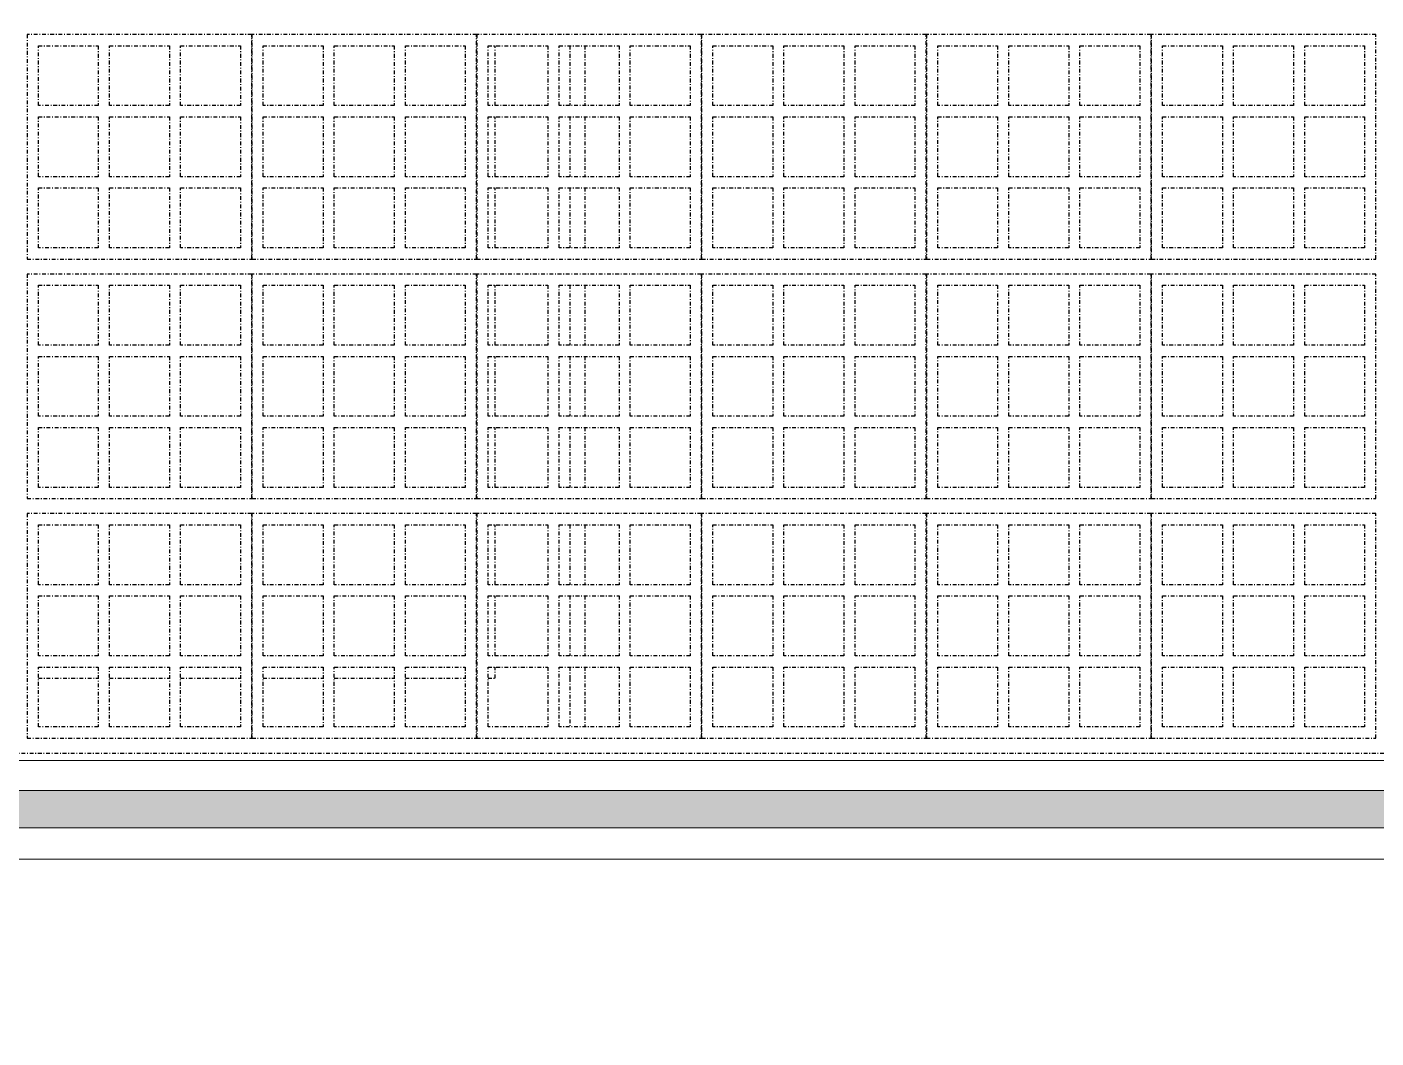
# Model space of a CAD drawing. Header units: metres. Extents: x -1783 to 21505, y -57 to 13660.
# Drawn here: x 12435 to 12615.2, y 7274.6 to 7409.6 of the extents above; entities that cross this region are included whole.
import ezdxf

# ---------------------------------------------------------------- set-up
doc = ezdxf.new("R2010")
doc.units = ezdxf.units.M
doc.header["$MEASUREMENT"] = 0
doc.linetypes.add('DASHDOT', pattern=[1, 0.5, -0.25, 0, -0.25])
doc.layers.add('01_F1 FACHADA FRONTAL _1_LAJES.EST_Caneta_No__241', color=7, linetype='Continuous', lineweight=13)
doc.layers.add('01_F1 FACHADA FRONTAL _1_TERRENO.ARQ_Caneta_No__241', color=7, linetype='Continuous', lineweight=13)
for name, color, linetype in [('01_F1 FACHADA FRONTAL _1_TERRENO.ARQ', 7, 'Continuous'), ('cotas', 7, 'Continuous'), ('P03', 7, 'Continuous')]:
    doc.layers.add(name, color=color, linetype=linetype)

msp = doc.modelspace()

# ---------------------------------------------------------------- hatches: boundary and pattern name
at = {"layer": '01_F1 FACHADA FRONTAL _1_TERRENO.ARQ', "linetype": 'Continuous', "lineweight": 0, "true_color": 0x8fbf7f}
msp.add_hatch(color=73, dxfattribs=at).paths.add_polyline_path([(11842.406, 7307.625), (11842.406, 7302.625), (13071.764, 7302.625), (13071.764, 7307.625)])
at = {"layer": 'cotas'}
h = msp.add_hatch(color=7, dxfattribs=at)
h.dxf.hatch_style = 1
h.paths.add_polyline_path([(21504.961, 13659.963), (10304.961, 13659.963), (10304.961, 5739.963), (21504.961, 5739.963)])
h.paths.add_polyline_path([(10571.627, 13593.296), (21371.627, 13593.296), (21371.627, 5806.63), (10571.627, 5806.63)], flags=16)

# ---------------------------------------------------------------- linework, layer by layer
at = {"layer": '01_F1 FACHADA FRONTAL _1_LAJES.EST_Caneta_No__241', "color": 7, "linetype": 'Continuous', "lineweight": 13, "ltscale": 1000}
for p, q in [((13021.764, 7311.625), (12071.764, 7311.625)), ((11991.764, 7298.47), (13021.764, 7298.47))]:
    msp.add_line(p, q, dxfattribs=at)
at = {"layer": '01_F1 FACHADA FRONTAL _1_TERRENO.ARQ_Caneta_No__241', "color": 7, "linetype": 'Continuous', "lineweight": 13, "ltscale": 1000}
for p, q in [((13071.764, 7307.625), (11842.406, 7307.625)), ((13071.764, 7302.625), (11842.406, 7302.625))]:
    msp.add_line(p, q, dxfattribs=at)
at = {"layer": 'P03', "linetype": 'DASHDOT'}
for p, q in [((12465.033, 7408.625), (12435.033, 7408.625)), ((12435.033, 7408.625), (12435.033, 7378.625)), ((12465.033, 7378.625), (12465.033, 7408.625)), ((12495.068, 7408.625), (12465.068, 7408.625)), ((12465.068, 7408.625), (12465.068, 7378.625)), ((12495.068, 7378.625), (12495.068, 7408.625)), ((12525.103, 7408.625), (12495.103, 7408.625)), ((12495.103, 7408.625), (12495.103, 7378.625)), ((12525.103, 7378.625), (12525.103, 7408.625)), ((12555.137, 7408.625), (12525.137, 7408.625)), ((12525.137, 7408.625), (12525.137, 7378.625)), ((12555.137, 7378.625), (12555.137, 7408.625)), ((12585.172, 7408.625), (12555.172, 7408.625)), ((12555.172, 7408.625), (12555.172, 7378.625)), ((12585.172, 7378.625), (12585.172, 7408.625)), ((12615.207, 7408.625), (12585.207, 7408.625)), ((12585.207, 7408.625), (12585.207, 7378.625)), ((12615.207, 7378.625), (12615.207, 7408.625)), ((12436.533, 7399.125), (12436.533, 7407.125)), ((12436.533, 7407.125), (12444.533, 7407.125)), ((12444.533, 7407.125), (12444.533, 7399.125)), ((12446.033, 7399.125), (12446.033, 7407.125)), ((12446.033, 7407.125), (12454.033, 7407.125)), ((12454.033, 7407.125), (12454.033, 7399.125)), ((12455.533, 7399.125), (12455.533, 7407.125)), ((12455.533, 7407.125), (12463.533, 7407.125)), ((12463.533, 7407.125), (12463.533, 7399.125)), ((12466.568, 7399.125), (12466.568, 7407.125)), ((12466.568, 7407.125), (12474.568, 7407.125)), ((12474.568, 7407.125), (12474.568, 7399.125)), ((12476.068, 7399.125), (12476.068, 7407.125)), ((12476.068, 7407.125), (12484.068, 7407.125)), ((12484.068, 7407.125), (12484.068, 7399.125)), ((12485.568, 7399.125), (12485.568, 7407.125)), ((12485.568, 7407.125), (12493.568, 7407.125)), ((12493.568, 7407.125), (12493.568, 7399.125)), ((12496.603, 7399.125), (12496.603, 7407.125)), ((12496.603, 7407.125), (12504.603, 7407.125)), ((12497.55, 7399.125), (12497.55, 7407.125)), ((12504.603, 7407.125), (12504.603, 7399.125)), ((12506.103, 7399.125), (12506.103, 7407.125)), ((12506.103, 7407.125), (12514.103, 7407.125)), ((12507.55, 7407.125), (12507.55, 7399.125)), ((12509.55, 7407.125), (12509.55, 7399.125)), ((12514.103, 7407.125), (12514.103, 7399.125)), ((12515.603, 7399.125), (12515.603, 7407.125)), ((12515.603, 7407.125), (12523.603, 7407.125)), ((12523.603, 7407.125), (12523.603, 7399.125)), ((12526.637, 7399.125), (12526.637, 7407.125)), ((12526.637, 7407.125), (12534.637, 7407.125)), ((12534.637, 7407.125), (12534.637, 7399.125)), ((12536.137, 7399.125), (12536.137, 7407.125)), ((12536.137, 7407.125), (12544.137, 7407.125)), ((12544.137, 7407.125), (12544.137, 7399.125)), ((12545.637, 7399.125), (12545.637, 7407.125)), ((12545.637, 7407.125), (12553.637, 7407.125)), ((12553.637, 7407.125), (12553.637, 7399.125)), ((12556.672, 7399.125), (12556.672, 7407.125)), ((12556.672, 7407.125), (12564.672, 7407.125)), ((12564.672, 7407.125), (12564.672, 7399.125)), ((12566.172, 7399.125), (12566.172, 7407.125)), ((12566.172, 7407.125), (12574.172, 7407.125)), ((12574.172, 7407.125), (12574.172, 7399.125)), ((12575.672, 7399.125), (12575.672, 7407.125)), ((12575.672, 7407.125), (12583.672, 7407.125)), ((12583.672, 7407.125), (12583.672, 7399.125)), ((12586.707, 7399.125), (12586.707, 7407.125)), ((12586.707, 7407.125), (12594.707, 7407.125)), ((12594.707, 7407.125), (12594.707, 7399.125)), ((12596.207, 7399.125), (12596.207, 7407.125)), ((12596.207, 7407.125), (12604.207, 7407.125)), ((12604.207, 7407.125), (12604.207, 7399.125)), ((12605.707, 7399.125), (12605.707, 7407.125)), ((12605.707, 7407.125), (12613.707, 7407.125)), ((12613.707, 7407.125), (12613.707, 7399.125)), ((12444.533, 7399.125), (12436.533, 7399.125)), ((12436.533, 7389.625), (12436.533, 7397.625)), ((12436.533, 7397.625), (12444.533, 7397.625)), ((12444.533, 7397.625), (12444.533, 7389.625)), ((12454.033, 7399.125), (12446.033, 7399.125)), ((12446.033, 7389.625), (12446.033, 7397.625)), ((12446.033, 7397.625), (12454.033, 7397.625)), ((12454.033, 7397.625), (12454.033, 7389.625)), ((12463.533, 7399.125), (12455.533, 7399.125)), ((12455.533, 7389.625), (12455.533, 7397.625)), ((12455.533, 7397.625), (12463.533, 7397.625)), ((12463.533, 7397.625), (12463.533, 7389.625)), ((12474.568, 7399.125), (12466.568, 7399.125)), ((12466.568, 7389.625), (12466.568, 7397.625)), ((12466.568, 7397.625), (12474.568, 7397.625)), ((12474.568, 7397.625), (12474.568, 7389.625)), ((12484.068, 7399.125), (12476.068, 7399.125)), ((12476.068, 7389.625), (12476.068, 7397.625)), ((12476.068, 7397.625), (12484.068, 7397.625)), ((12484.068, 7397.625), (12484.068, 7389.625)), ((12493.568, 7399.125), (12485.568, 7399.125)), ((12485.568, 7389.625), (12485.568, 7397.625)), ((12485.568, 7397.625), (12493.568, 7397.625)), ((12493.568, 7397.625), (12493.568, 7389.625)), ((12504.603, 7399.125), (12496.603, 7399.125)), ((12496.603, 7389.625), (12496.603, 7397.625)), ((12496.603, 7397.625), (12504.603, 7397.625)), ((12497.55, 7389.625), (12497.55, 7397.625)), ((12504.603, 7397.625), (12504.603, 7389.625)), ((12514.103, 7399.125), (12506.103, 7399.125)), ((12506.103, 7389.625), (12506.103, 7397.625)), ((12506.103, 7397.625), (12514.103, 7397.625)), ((12507.55, 7397.625), (12507.55, 7389.625)), ((12509.55, 7397.625), (12509.55, 7389.625)), ((12514.103, 7397.625), (12514.103, 7389.625)), ((12523.603, 7399.125), (12515.603, 7399.125)), ((12515.603, 7389.625), (12515.603, 7397.625)), ((12515.603, 7397.625), (12523.603, 7397.625)), ((12523.603, 7397.625), (12523.603, 7389.625)), ((12534.637, 7399.125), (12526.637, 7399.125)), ((12526.637, 7389.625), (12526.637, 7397.625)), ((12526.637, 7397.625), (12534.637, 7397.625)), ((12534.637, 7397.625), (12534.637, 7389.625)), ((12544.137, 7399.125), (12536.137, 7399.125)), ((12536.137, 7389.625), (12536.137, 7397.625)), ((12536.137, 7397.625), (12544.137, 7397.625)), ((12544.137, 7397.625), (12544.137, 7389.625)), ((12553.637, 7399.125), (12545.637, 7399.125)), ((12545.637, 7389.625), (12545.637, 7397.625)), ((12545.637, 7397.625), (12553.637, 7397.625)), ((12553.637, 7397.625), (12553.637, 7389.625)), ((12564.672, 7399.125), (12556.672, 7399.125)), ((12556.672, 7389.625), (12556.672, 7397.625)), ((12556.672, 7397.625), (12564.672, 7397.625)), ((12564.672, 7397.625), (12564.672, 7389.625)), ((12574.172, 7399.125), (12566.172, 7399.125)), ((12566.172, 7389.625), (12566.172, 7397.625)), ((12566.172, 7397.625), (12574.172, 7397.625)), ((12574.172, 7397.625), (12574.172, 7389.625)), ((12583.672, 7399.125), (12575.672, 7399.125)), ((12575.672, 7389.625), (12575.672, 7397.625)), ((12575.672, 7397.625), (12583.672, 7397.625)), ((12583.672, 7397.625), (12583.672, 7389.625)), ((12594.707, 7399.125), (12586.707, 7399.125)), ((12586.707, 7389.625), (12586.707, 7397.625)), ((12586.707, 7397.625), (12594.707, 7397.625)), ((12594.707, 7397.625), (12594.707, 7389.625)), ((12604.207, 7399.125), (12596.207, 7399.125)), ((12596.207, 7389.625), (12596.207, 7397.625)), ((12596.207, 7397.625), (12604.207, 7397.625)), ((12604.207, 7397.625), (12604.207, 7389.625)), ((12613.707, 7399.125), (12605.707, 7399.125)), ((12605.707, 7389.625), (12605.707, 7397.625)), ((12605.707, 7397.625), (12613.707, 7397.625)), ((12613.707, 7397.625), (12613.707, 7389.625)), ((12444.533, 7389.625), (12436.533, 7389.625)), ((12454.033, 7389.625), (12446.033, 7389.625)), ((12463.533, 7389.625), (12455.533, 7389.625)), ((12474.568, 7389.625), (12466.568, 7389.625)), ((12484.068, 7389.625), (12476.068, 7389.625)), ((12493.568, 7389.625), (12485.568, 7389.625)), ((12504.603, 7389.625), (12496.603, 7389.625)), ((12514.103, 7389.625), (12506.103, 7389.625)), ((12523.603, 7389.625), (12515.603, 7389.625)), ((12534.637, 7389.625), (12526.637, 7389.625)), ((12544.137, 7389.625), (12536.137, 7389.625)), ((12553.637, 7389.625), (12545.637, 7389.625)), ((12564.672, 7389.625), (12556.672, 7389.625)), ((12574.172, 7389.625), (12566.172, 7389.625)), ((12583.672, 7389.625), (12575.672, 7389.625)), ((12594.707, 7389.625), (12586.707, 7389.625)), ((12604.207, 7389.625), (12596.207, 7389.625)), ((12613.707, 7389.625), (12605.707, 7389.625)), ((12436.533, 7380.125), (12436.533, 7388.125)), ((12436.533, 7388.125), (12444.533, 7388.125)), ((12444.533, 7388.125), (12444.533, 7380.125)), ((12446.033, 7380.125), (12446.033, 7388.125)), ((12446.033, 7388.125), (12454.033, 7388.125)), ((12454.033, 7388.125), (12454.033, 7380.125)), ((12455.533, 7380.125), (12455.533, 7388.125)), ((12455.533, 7388.125), (12463.533, 7388.125)), ((12463.533, 7388.125), (12463.533, 7380.125)), ((12466.568, 7380.125), (12466.568, 7388.125)), ((12466.568, 7388.125), (12474.568, 7388.125)), ((12474.568, 7388.125), (12474.568, 7380.125)), ((12476.068, 7380.125), (12476.068, 7388.125)), ((12476.068, 7388.125), (12484.068, 7388.125)), ((12484.068, 7388.125), (12484.068, 7380.125)), ((12485.568, 7380.125), (12485.568, 7388.125)), ((12485.568, 7388.125), (12493.568, 7388.125)), ((12493.568, 7388.125), (12493.568, 7380.125)), ((12496.603, 7380.125), (12496.603, 7388.125)), ((12496.603, 7388.125), (12504.603, 7388.125)), ((12497.55, 7380.125), (12497.55, 7388.125)), ((12504.603, 7388.125), (12504.603, 7380.125)), ((12506.103, 7380.125), (12506.103, 7388.125)), ((12506.103, 7388.125), (12514.103, 7388.125)), ((12507.55, 7388.125), (12507.55, 7380.125)), ((12509.55, 7388.125), (12509.55, 7380.125)), ((12514.103, 7388.125), (12514.103, 7380.125)), ((12515.603, 7380.125), (12515.603, 7388.125)), ((12515.603, 7388.125), (12523.603, 7388.125)), ((12523.603, 7388.125), (12523.603, 7380.125)), ((12526.637, 7380.125), (12526.637, 7388.125)), ((12526.637, 7388.125), (12534.637, 7388.125)), ((12534.637, 7388.125), (12534.637, 7380.125)), ((12536.137, 7380.125), (12536.137, 7388.125)), ((12536.137, 7388.125), (12544.137, 7388.125)), ((12544.137, 7388.125), (12544.137, 7380.125)), ((12545.637, 7380.125), (12545.637, 7388.125)), ((12545.637, 7388.125), (12553.637, 7388.125)), ((12553.637, 7388.125), (12553.637, 7380.125)), ((12556.672, 7380.125), (12556.672, 7388.125)), ((12556.672, 7388.125), (12564.672, 7388.125)), ((12564.672, 7388.125), (12564.672, 7380.125)), ((12566.172, 7380.125), (12566.172, 7388.125)), ((12566.172, 7388.125), (12574.172, 7388.125)), ((12574.172, 7388.125), (12574.172, 7380.125)), ((12575.672, 7380.125), (12575.672, 7388.125)), ((12575.672, 7388.125), (12583.672, 7388.125)), ((12583.672, 7388.125), (12583.672, 7380.125)), ((12586.707, 7380.125), (12586.707, 7388.125)), ((12586.707, 7388.125), (12594.707, 7388.125)), ((12594.707, 7388.125), (12594.707, 7380.125)), ((12596.207, 7380.125), (12596.207, 7388.125)), ((12596.207, 7388.125), (12604.207, 7388.125)), ((12604.207, 7388.125), (12604.207, 7380.125)), ((12605.707, 7380.125), (12605.707, 7388.125)), ((12605.707, 7388.125), (12613.707, 7388.125)), ((12613.707, 7388.125), (12613.707, 7380.125)), ((12444.533, 7380.125), (12436.533, 7380.125)), ((12454.033, 7380.125), (12446.033, 7380.125)), ((12463.533, 7380.125), (12455.533, 7380.125)), ((12474.568, 7380.125), (12466.568, 7380.125)), ((12484.068, 7380.125), (12476.068, 7380.125)), ((12493.568, 7380.125), (12485.568, 7380.125)), ((12504.603, 7380.125), (12496.603, 7380.125)), ((12514.103, 7380.125), (12506.103, 7380.125)), ((12523.603, 7380.125), (12515.603, 7380.125)), ((12534.637, 7380.125), (12526.637, 7380.125)), ((12544.137, 7380.125), (12536.137, 7380.125)), ((12553.637, 7380.125), (12545.637, 7380.125)), ((12564.672, 7380.125), (12556.672, 7380.125)), ((12574.172, 7380.125), (12566.172, 7380.125)), ((12583.672, 7380.125), (12575.672, 7380.125)), ((12594.707, 7380.125), (12586.707, 7380.125)), ((12604.207, 7380.125), (12596.207, 7380.125)), ((12613.707, 7380.125), (12605.707, 7380.125)), ((12435.033, 7378.625), (12465.033, 7378.625)), ((12465.068, 7378.625), (12495.068, 7378.625)), ((12495.103, 7378.625), (12525.103, 7378.625)), ((12525.137, 7378.625), (12555.137, 7378.625)), ((12555.172, 7378.625), (12585.172, 7378.625)), ((12585.207, 7378.625), (12615.207, 7378.625)), ((12465.033, 7376.625), (12435.033, 7376.625)), ((12435.033, 7376.625), (12435.033, 7346.625)), ((12465.033, 7346.625), (12465.033, 7376.625)), ((12495.068, 7376.625), (12465.068, 7376.625)), ((12465.068, 7376.625), (12465.068, 7346.625)), ((12495.068, 7346.625), (12495.068, 7376.625)), ((12525.103, 7376.625), (12495.103, 7376.625)), ((12495.103, 7376.625), (12495.103, 7346.625)), ((12525.103, 7346.625), (12525.103, 7376.625)), ((12555.137, 7376.625), (12525.137, 7376.625)), ((12525.137, 7376.625), (12525.137, 7346.625)), ((12555.137, 7346.625), (12555.137, 7376.625)), ((12585.172, 7376.625), (12555.172, 7376.625)), ((12555.172, 7376.625), (12555.172, 7346.625)), ((12585.172, 7346.625), (12585.172, 7376.625)), ((12615.207, 7376.625), (12585.207, 7376.625)), ((12585.207, 7376.625), (12585.207, 7346.625)), ((12615.207, 7346.625), (12615.207, 7376.625)), ((12436.533, 7367.125), (12436.533, 7375.125)), ((12436.533, 7375.125), (12444.533, 7375.125)), ((12444.533, 7375.125), (12444.533, 7367.125)), ((12446.033, 7367.125), (12446.033, 7375.125)), ((12446.033, 7375.125), (12454.033, 7375.125)), ((12454.033, 7375.125), (12454.033, 7367.125)), ((12455.533, 7367.125), (12455.533, 7375.125)), ((12455.533, 7375.125), (12463.533, 7375.125)), ((12463.533, 7375.125), (12463.533, 7367.125)), ((12466.568, 7367.125), (12466.568, 7375.125)), ((12466.568, 7375.125), (12474.568, 7375.125)), ((12474.568, 7375.125), (12474.568, 7367.125)), ((12476.068, 7367.125), (12476.068, 7375.125)), ((12476.068, 7375.125), (12484.068, 7375.125)), ((12484.068, 7375.125), (12484.068, 7367.125)), ((12485.568, 7367.125), (12485.568, 7375.125)), ((12485.568, 7375.125), (12493.568, 7375.125)), ((12493.568, 7375.125), (12493.568, 7367.125)), ((12496.603, 7367.125), (12496.603, 7375.125)), ((12496.603, 7375.125), (12504.603, 7375.125)), ((12497.55, 7367.125), (12497.55, 7375.125)), ((12504.603, 7375.125), (12504.603, 7367.125)), ((12506.103, 7367.125), (12506.103, 7375.125)), ((12506.103, 7375.125), (12514.103, 7375.125)), ((12507.55, 7375.125), (12507.55, 7367.125)), ((12509.55, 7375.125), (12509.55, 7367.125)), ((12514.103, 7375.125), (12514.103, 7367.125)), ((12515.603, 7367.125), (12515.603, 7375.125)), ((12515.603, 7375.125), (12523.603, 7375.125)), ((12523.603, 7375.125), (12523.603, 7367.125)), ((12526.637, 7367.125), (12526.637, 7375.125)), ((12526.637, 7375.125), (12534.637, 7375.125)), ((12534.637, 7375.125), (12534.637, 7367.125)), ((12536.137, 7367.125), (12536.137, 7375.125)), ((12536.137, 7375.125), (12544.137, 7375.125)), ((12544.137, 7375.125), (12544.137, 7367.125)), ((12545.637, 7367.125), (12545.637, 7375.125)), ((12545.637, 7375.125), (12553.637, 7375.125)), ((12553.637, 7375.125), (12553.637, 7367.125)), ((12556.672, 7367.125), (12556.672, 7375.125)), ((12556.672, 7375.125), (12564.672, 7375.125)), ((12564.672, 7375.125), (12564.672, 7367.125)), ((12566.172, 7367.125), (12566.172, 7375.125)), ((12566.172, 7375.125), (12574.172, 7375.125)), ((12574.172, 7375.125), (12574.172, 7367.125)), ((12575.672, 7367.125), (12575.672, 7375.125)), ((12575.672, 7375.125), (12583.672, 7375.125)), ((12583.672, 7375.125), (12583.672, 7367.125)), ((12586.707, 7367.125), (12586.707, 7375.125)), ((12586.707, 7375.125), (12594.707, 7375.125)), ((12594.707, 7375.125), (12594.707, 7367.125)), ((12596.207, 7367.125), (12596.207, 7375.125)), ((12596.207, 7375.125), (12604.207, 7375.125)), ((12604.207, 7375.125), (12604.207, 7367.125)), ((12605.707, 7367.125), (12605.707, 7375.125)), ((12605.707, 7375.125), (12613.707, 7375.125)), ((12613.707, 7375.125), (12613.707, 7367.125)), ((12444.533, 7367.125), (12436.533, 7367.125)), ((12454.033, 7367.125), (12446.033, 7367.125)), ((12463.533, 7367.125), (12455.533, 7367.125)), ((12474.568, 7367.125), (12466.568, 7367.125)), ((12484.068, 7367.125), (12476.068, 7367.125)), ((12493.568, 7367.125), (12485.568, 7367.125)), ((12504.603, 7367.125), (12496.603, 7367.125)), ((12514.103, 7367.125), (12506.103, 7367.125)), ((12523.603, 7367.125), (12515.603, 7367.125)), ((12534.637, 7367.125), (12526.637, 7367.125)), ((12544.137, 7367.125), (12536.137, 7367.125)), ((12553.637, 7367.125), (12545.637, 7367.125)), ((12564.672, 7367.125), (12556.672, 7367.125)), ((12574.172, 7367.125), (12566.172, 7367.125)), ((12583.672, 7367.125), (12575.672, 7367.125)), ((12594.707, 7367.125), (12586.707, 7367.125)), ((12604.207, 7367.125), (12596.207, 7367.125)), ((12613.707, 7367.125), (12605.707, 7367.125)), ((12436.533, 7357.625), (12436.533, 7365.625)), ((12436.533, 7365.625), (12444.533, 7365.625)), ((12444.533, 7365.625), (12444.533, 7357.625)), ((12446.033, 7357.625), (12446.033, 7365.625)), ((12446.033, 7365.625), (12454.033, 7365.625)), ((12454.033, 7365.625), (12454.033, 7357.625)), ((12455.533, 7357.625), (12455.533, 7365.625)), ((12455.533, 7365.625), (12463.533, 7365.625)), ((12463.533, 7365.625), (12463.533, 7357.625)), ((12466.568, 7357.625), (12466.568, 7365.625)), ((12466.568, 7365.625), (12474.568, 7365.625)), ((12474.568, 7365.625), (12474.568, 7357.625)), ((12476.068, 7357.625), (12476.068, 7365.625)), ((12476.068, 7365.625), (12484.068, 7365.625)), ((12484.068, 7365.625), (12484.068, 7357.625)), ((12485.568, 7357.625), (12485.568, 7365.625)), ((12485.568, 7365.625), (12493.568, 7365.625)), ((12493.568, 7365.625), (12493.568, 7357.625)), ((12496.603, 7357.625), (12496.603, 7365.625)), ((12496.603, 7365.625), (12504.603, 7365.625)), ((12497.55, 7357.625), (12497.55, 7365.625)), ((12504.603, 7365.625), (12504.603, 7357.625)), ((12506.103, 7357.625), (12506.103, 7365.625)), ((12506.103, 7365.625), (12514.103, 7365.625)), ((12507.55, 7365.625), (12507.55, 7357.625)), ((12509.55, 7365.625), (12509.55, 7357.625)), ((12514.103, 7365.625), (12514.103, 7357.625)), ((12515.603, 7357.625), (12515.603, 7365.625)), ((12515.603, 7365.625), (12523.603, 7365.625)), ((12523.603, 7365.625), (12523.603, 7357.625)), ((12526.637, 7357.625), (12526.637, 7365.625)), ((12526.637, 7365.625), (12534.637, 7365.625)), ((12534.637, 7365.625), (12534.637, 7357.625)), ((12536.137, 7357.625), (12536.137, 7365.625)), ((12536.137, 7365.625), (12544.137, 7365.625)), ((12544.137, 7365.625), (12544.137, 7357.625)), ((12545.637, 7357.625), (12545.637, 7365.625)), ((12545.637, 7365.625), (12553.637, 7365.625)), ((12553.637, 7365.625), (12553.637, 7357.625)), ((12556.672, 7357.625), (12556.672, 7365.625)), ((12556.672, 7365.625), (12564.672, 7365.625)), ((12564.672, 7365.625), (12564.672, 7357.625)), ((12566.172, 7357.625), (12566.172, 7365.625)), ((12566.172, 7365.625), (12574.172, 7365.625)), ((12574.172, 7365.625), (12574.172, 7357.625)), ((12575.672, 7357.625), (12575.672, 7365.625)), ((12575.672, 7365.625), (12583.672, 7365.625)), ((12583.672, 7365.625), (12583.672, 7357.625)), ((12586.707, 7357.625), (12586.707, 7365.625)), ((12586.707, 7365.625), (12594.707, 7365.625)), ((12594.707, 7365.625), (12594.707, 7357.625)), ((12596.207, 7357.625), (12596.207, 7365.625)), ((12596.207, 7365.625), (12604.207, 7365.625)), ((12604.207, 7365.625), (12604.207, 7357.625)), ((12605.707, 7357.625), (12605.707, 7365.625)), ((12605.707, 7365.625), (12613.707, 7365.625)), ((12613.707, 7365.625), (12613.707, 7357.625)), ((12444.533, 7357.625), (12436.533, 7357.625)), ((12454.033, 7357.625), (12446.033, 7357.625)), ((12463.533, 7357.625), (12455.533, 7357.625)), ((12474.568, 7357.625), (12466.568, 7357.625)), ((12484.068, 7357.625), (12476.068, 7357.625)), ((12493.568, 7357.625), (12485.568, 7357.625)), ((12504.603, 7357.625), (12496.603, 7357.625)), ((12514.103, 7357.625), (12506.103, 7357.625)), ((12523.603, 7357.625), (12515.603, 7357.625)), ((12534.637, 7357.625), (12526.637, 7357.625)), ((12544.137, 7357.625), (12536.137, 7357.625)), ((12553.637, 7357.625), (12545.637, 7357.625)), ((12564.672, 7357.625), (12556.672, 7357.625)), ((12574.172, 7357.625), (12566.172, 7357.625)), ((12583.672, 7357.625), (12575.672, 7357.625)), ((12594.707, 7357.625), (12586.707, 7357.625)), ((12604.207, 7357.625), (12596.207, 7357.625)), ((12613.707, 7357.625), (12605.707, 7357.625)), ((12436.533, 7348.125), (12436.533, 7356.125)), ((12436.533, 7356.125), (12444.533, 7356.125)), ((12444.533, 7356.125), (12444.533, 7348.125)), ((12446.033, 7348.125), (12446.033, 7356.125)), ((12446.033, 7356.125), (12454.033, 7356.125)), ((12454.033, 7356.125), (12454.033, 7348.125)), ((12455.533, 7348.125), (12455.533, 7356.125)), ((12455.533, 7356.125), (12463.533, 7356.125)), ((12463.533, 7356.125), (12463.533, 7348.125)), ((12466.568, 7348.125), (12466.568, 7356.125)), ((12466.568, 7356.125), (12474.568, 7356.125)), ((12474.568, 7356.125), (12474.568, 7348.125)), ((12476.068, 7348.125), (12476.068, 7356.125)), ((12476.068, 7356.125), (12484.068, 7356.125)), ((12484.068, 7356.125), (12484.068, 7348.125)), ((12485.568, 7348.125), (12485.568, 7356.125)), ((12485.568, 7356.125), (12493.568, 7356.125)), ((12493.568, 7356.125), (12493.568, 7348.125)), ((12496.603, 7348.125), (12496.603, 7356.125)), ((12496.603, 7356.125), (12504.603, 7356.125)), ((12497.55, 7348.125), (12497.55, 7356.125)), ((12504.603, 7356.125), (12504.603, 7348.125)), ((12506.103, 7348.125), (12506.103, 7356.125)), ((12506.103, 7356.125), (12514.103, 7356.125)), ((12507.55, 7356.125), (12507.55, 7348.125)), ((12509.55, 7356.125), (12509.55, 7348.125)), ((12514.103, 7356.125), (12514.103, 7348.125)), ((12515.603, 7348.125), (12515.603, 7356.125)), ((12515.603, 7356.125), (12523.603, 7356.125)), ((12523.603, 7356.125), (12523.603, 7348.125)), ((12526.637, 7348.125), (12526.637, 7356.125)), ((12526.637, 7356.125), (12534.637, 7356.125)), ((12534.637, 7356.125), (12534.637, 7348.125)), ((12536.137, 7348.125), (12536.137, 7356.125)), ((12536.137, 7356.125), (12544.137, 7356.125)), ((12544.137, 7356.125), (12544.137, 7348.125)), ((12545.637, 7348.125), (12545.637, 7356.125)), ((12545.637, 7356.125), (12553.637, 7356.125)), ((12553.637, 7356.125), (12553.637, 7348.125)), ((12556.672, 7348.125), (12556.672, 7356.125)), ((12556.672, 7356.125), (12564.672, 7356.125)), ((12564.672, 7356.125), (12564.672, 7348.125)), ((12566.172, 7348.125), (12566.172, 7356.125)), ((12566.172, 7356.125), (12574.172, 7356.125)), ((12574.172, 7356.125), (12574.172, 7348.125)), ((12575.672, 7348.125), (12575.672, 7356.125)), ((12575.672, 7356.125), (12583.672, 7356.125)), ((12583.672, 7356.125), (12583.672, 7348.125)), ((12586.707, 7348.125), (12586.707, 7356.125)), ((12586.707, 7356.125), (12594.707, 7356.125)), ((12594.707, 7356.125), (12594.707, 7348.125)), ((12596.207, 7348.125), (12596.207, 7356.125)), ((12596.207, 7356.125), (12604.207, 7356.125)), ((12604.207, 7356.125), (12604.207, 7348.125)), ((12605.707, 7348.125), (12605.707, 7356.125)), ((12605.707, 7356.125), (12613.707, 7356.125)), ((12613.707, 7356.125), (12613.707, 7348.125)), ((12444.533, 7348.125), (12436.533, 7348.125)), ((12454.033, 7348.125), (12446.033, 7348.125)), ((12463.533, 7348.125), (12455.533, 7348.125)), ((12474.568, 7348.125), (12466.568, 7348.125)), ((12484.068, 7348.125), (12476.068, 7348.125)), ((12493.568, 7348.125), (12485.568, 7348.125)), ((12504.603, 7348.125), (12496.603, 7348.125)), ((12514.103, 7348.125), (12506.103, 7348.125)), ((12523.603, 7348.125), (12515.603, 7348.125)), ((12534.637, 7348.125), (12526.637, 7348.125)), ((12544.137, 7348.125), (12536.137, 7348.125)), ((12553.637, 7348.125), (12545.637, 7348.125)), ((12564.672, 7348.125), (12556.672, 7348.125)), ((12574.172, 7348.125), (12566.172, 7348.125)), ((12583.672, 7348.125), (12575.672, 7348.125)), ((12594.707, 7348.125), (12586.707, 7348.125)), ((12604.207, 7348.125), (12596.207, 7348.125)), ((12613.707, 7348.125), (12605.707, 7348.125)), ((12435.033, 7346.625), (12465.033, 7346.625)), ((12465.068, 7346.625), (12495.068, 7346.625)), ((12495.103, 7346.625), (12525.103, 7346.625)), ((12525.137, 7346.625), (12555.137, 7346.625)), ((12555.172, 7346.625), (12585.172, 7346.625)), ((12585.207, 7346.625), (12615.207, 7346.625)), ((12465.033, 7344.625), (12435.033, 7344.625)), ((12435.033, 7344.625), (12435.033, 7314.625)), ((12465.033, 7314.625), (12465.033, 7344.625)), ((12495.068, 7344.625), (12465.068, 7344.625)), ((12465.068, 7344.625), (12465.068, 7314.625)), ((12495.068, 7314.625), (12495.068, 7344.625)), ((12525.103, 7344.625), (12495.103, 7344.625)), ((12495.103, 7344.625), (12495.103, 7314.625)), ((12525.103, 7314.625), (12525.103, 7344.625)), ((12555.137, 7344.625), (12525.137, 7344.625)), ((12525.137, 7344.625), (12525.137, 7314.625)), ((12555.137, 7314.625), (12555.137, 7344.625)), ((12585.172, 7344.625), (12555.172, 7344.625)), ((12555.172, 7344.625), (12555.172, 7314.625)), ((12585.172, 7314.625), (12585.172, 7344.625)), ((12615.207, 7344.625), (12585.207, 7344.625)), ((12585.207, 7344.625), (12585.207, 7314.625)), ((12615.207, 7314.625), (12615.207, 7344.625)), ((12436.533, 7335.125), (12436.533, 7343.125)), ((12436.533, 7343.125), (12444.533, 7343.125)), ((12444.533, 7343.125), (12444.533, 7335.125)), ((12446.033, 7335.125), (12446.033, 7343.125)), ((12446.033, 7343.125), (12454.033, 7343.125)), ((12454.033, 7343.125), (12454.033, 7335.125)), ((12455.533, 7335.125), (12455.533, 7343.125)), ((12455.533, 7343.125), (12463.533, 7343.125)), ((12463.533, 7343.125), (12463.533, 7335.125)), ((12466.568, 7335.125), (12466.568, 7343.125)), ((12466.568, 7343.125), (12474.568, 7343.125)), ((12474.568, 7343.125), (12474.568, 7335.125)), ((12476.068, 7335.125), (12476.068, 7343.125)), ((12476.068, 7343.125), (12484.068, 7343.125)), ((12484.068, 7343.125), (12484.068, 7335.125)), ((12485.568, 7335.125), (12485.568, 7343.125)), ((12485.568, 7343.125), (12493.568, 7343.125)), ((12493.568, 7343.125), (12493.568, 7335.125)), ((12496.603, 7335.125), (12496.603, 7343.125)), ((12496.603, 7343.125), (12504.603, 7343.125)), ((12497.55, 7335.125), (12497.55, 7343.125)), ((12504.603, 7343.125), (12504.603, 7335.125)), ((12506.103, 7335.125), (12506.103, 7343.125)), ((12506.103, 7343.125), (12514.103, 7343.125)), ((12507.55, 7343.125), (12507.55, 7335.125)), ((12509.55, 7343.125), (12509.55, 7335.125)), ((12514.103, 7343.125), (12514.103, 7335.125)), ((12515.603, 7335.125), (12515.603, 7343.125)), ((12515.603, 7343.125), (12523.603, 7343.125)), ((12523.603, 7343.125), (12523.603, 7335.125)), ((12526.637, 7335.125), (12526.637, 7343.125)), ((12526.637, 7343.125), (12534.637, 7343.125)), ((12534.637, 7343.125), (12534.637, 7335.125)), ((12536.137, 7335.125), (12536.137, 7343.125)), ((12536.137, 7343.125), (12544.137, 7343.125)), ((12544.137, 7343.125), (12544.137, 7335.125)), ((12545.637, 7335.125), (12545.637, 7343.125)), ((12545.637, 7343.125), (12553.637, 7343.125)), ((12553.637, 7343.125), (12553.637, 7335.125)), ((12556.672, 7335.125), (12556.672, 7343.125)), ((12556.672, 7343.125), (12564.672, 7343.125)), ((12564.672, 7343.125), (12564.672, 7335.125)), ((12566.172, 7335.125), (12566.172, 7343.125)), ((12566.172, 7343.125), (12574.172, 7343.125)), ((12574.172, 7343.125), (12574.172, 7335.125)), ((12575.672, 7335.125), (12575.672, 7343.125)), ((12575.672, 7343.125), (12583.672, 7343.125)), ((12583.672, 7343.125), (12583.672, 7335.125)), ((12586.707, 7335.125), (12586.707, 7343.125)), ((12586.707, 7343.125), (12594.707, 7343.125)), ((12594.707, 7343.125), (12594.707, 7335.125)), ((12596.207, 7335.125), (12596.207, 7343.125)), ((12596.207, 7343.125), (12604.207, 7343.125)), ((12604.207, 7343.125), (12604.207, 7335.125)), ((12605.707, 7335.125), (12605.707, 7343.125)), ((12605.707, 7343.125), (12613.707, 7343.125)), ((12613.707, 7343.125), (12613.707, 7335.125)), ((12444.533, 7335.125), (12436.533, 7335.125)), ((12454.033, 7335.125), (12446.033, 7335.125)), ((12463.533, 7335.125), (12455.533, 7335.125)), ((12474.568, 7335.125), (12466.568, 7335.125)), ((12484.068, 7335.125), (12476.068, 7335.125)), ((12493.568, 7335.125), (12485.568, 7335.125)), ((12504.603, 7335.125), (12496.603, 7335.125)), ((12514.103, 7335.125), (12506.103, 7335.125)), ((12523.603, 7335.125), (12515.603, 7335.125)), ((12534.637, 7335.125), (12526.637, 7335.125)), ((12544.137, 7335.125), (12536.137, 7335.125)), ((12553.637, 7335.125), (12545.637, 7335.125)), ((12564.672, 7335.125), (12556.672, 7335.125)), ((12574.172, 7335.125), (12566.172, 7335.125)), ((12583.672, 7335.125), (12575.672, 7335.125)), ((12594.707, 7335.125), (12586.707, 7335.125)), ((12604.207, 7335.125), (12596.207, 7335.125)), ((12613.707, 7335.125), (12605.707, 7335.125)), ((12436.533, 7325.625), (12436.533, 7333.625)), ((12436.533, 7333.625), (12444.533, 7333.625)), ((12444.533, 7333.625), (12444.533, 7325.625)), ((12446.033, 7325.625), (12446.033, 7333.625)), ((12446.033, 7333.625), (12454.033, 7333.625)), ((12454.033, 7333.625), (12454.033, 7325.625)), ((12455.533, 7325.625), (12455.533, 7333.625)), ((12455.533, 7333.625), (12463.533, 7333.625)), ((12463.533, 7333.625), (12463.533, 7325.625)), ((12466.568, 7325.625), (12466.568, 7333.625)), ((12466.568, 7333.625), (12474.568, 7333.625)), ((12474.568, 7333.625), (12474.568, 7325.625)), ((12476.068, 7325.625), (12476.068, 7333.625)), ((12476.068, 7333.625), (12484.068, 7333.625)), ((12484.068, 7333.625), (12484.068, 7325.625)), ((12485.568, 7325.625), (12485.568, 7333.625)), ((12485.568, 7333.625), (12493.568, 7333.625)), ((12493.568, 7333.625), (12493.568, 7325.625)), ((12496.603, 7325.625), (12496.603, 7333.625)), ((12496.603, 7333.625), (12504.603, 7333.625)), ((12497.55, 7325.625), (12497.55, 7333.625)), ((12504.603, 7333.625), (12504.603, 7325.625)), ((12506.103, 7325.625), (12506.103, 7333.625)), ((12506.103, 7333.625), (12514.103, 7333.625)), ((12507.55, 7333.625), (12507.55, 7325.625)), ((12509.55, 7333.625), (12509.55, 7325.625)), ((12514.103, 7333.625), (12514.103, 7325.625)), ((12515.603, 7325.625), (12515.603, 7333.625)), ((12515.603, 7333.625), (12523.603, 7333.625)), ((12523.603, 7333.625), (12523.603, 7325.625)), ((12526.637, 7325.625), (12526.637, 7333.625)), ((12526.637, 7333.625), (12534.637, 7333.625)), ((12534.637, 7333.625), (12534.637, 7325.625)), ((12536.137, 7325.625), (12536.137, 7333.625)), ((12536.137, 7333.625), (12544.137, 7333.625)), ((12544.137, 7333.625), (12544.137, 7325.625)), ((12545.637, 7325.625), (12545.637, 7333.625)), ((12545.637, 7333.625), (12553.637, 7333.625)), ((12553.637, 7333.625), (12553.637, 7325.625)), ((12556.672, 7325.625), (12556.672, 7333.625)), ((12556.672, 7333.625), (12564.672, 7333.625)), ((12564.672, 7333.625), (12564.672, 7325.625)), ((12566.172, 7325.625), (12566.172, 7333.625)), ((12566.172, 7333.625), (12574.172, 7333.625)), ((12574.172, 7333.625), (12574.172, 7325.625)), ((12575.672, 7325.625), (12575.672, 7333.625)), ((12575.672, 7333.625), (12583.672, 7333.625)), ((12583.672, 7333.625), (12583.672, 7325.625)), ((12586.707, 7325.625), (12586.707, 7333.625)), ((12586.707, 7333.625), (12594.707, 7333.625)), ((12594.707, 7333.625), (12594.707, 7325.625)), ((12596.207, 7325.625), (12596.207, 7333.625)), ((12596.207, 7333.625), (12604.207, 7333.625)), ((12604.207, 7333.625), (12604.207, 7325.625)), ((12605.707, 7325.625), (12605.707, 7333.625)), ((12605.707, 7333.625), (12613.707, 7333.625)), ((12613.707, 7333.625), (12613.707, 7325.625)), ((12444.533, 7325.625), (12436.533, 7325.625)), ((12454.033, 7325.625), (12446.033, 7325.625)), ((12463.533, 7325.625), (12455.533, 7325.625)), ((12474.568, 7325.625), (12466.568, 7325.625)), ((12484.068, 7325.625), (12476.068, 7325.625)), ((12493.568, 7325.625), (12485.568, 7325.625)), ((12504.603, 7325.625), (12496.603, 7325.625)), ((12514.103, 7325.625), (12506.103, 7325.625)), ((12523.603, 7325.625), (12515.603, 7325.625)), ((12534.637, 7325.625), (12526.637, 7325.625)), ((12544.137, 7325.625), (12536.137, 7325.625)), ((12553.637, 7325.625), (12545.637, 7325.625)), ((12564.672, 7325.625), (12556.672, 7325.625)), ((12574.172, 7325.625), (12566.172, 7325.625)), ((12583.672, 7325.625), (12575.672, 7325.625)), ((12594.707, 7325.625), (12586.707, 7325.625)), ((12604.207, 7325.625), (12596.207, 7325.625)), ((12613.707, 7325.625), (12605.707, 7325.625)), ((12436.533, 7316.125), (12436.533, 7324.125)), ((12436.533, 7324.125), (12444.533, 7324.125)), ((12444.533, 7324.125), (12444.533, 7316.125)), ((12446.033, 7316.125), (12446.033, 7324.125)), ((12446.033, 7324.125), (12454.033, 7324.125)), ((12454.033, 7324.125), (12454.033, 7316.125)), ((12455.533, 7316.125), (12455.533, 7324.125)), ((12455.533, 7324.125), (12463.533, 7324.125)), ((12463.533, 7324.125), (12463.533, 7316.125)), ((12466.568, 7316.125), (12466.568, 7324.125)), ((12466.568, 7324.125), (12474.568, 7324.125)), ((12474.568, 7324.125), (12474.568, 7316.125)), ((12476.068, 7316.125), (12476.068, 7324.125)), ((12476.068, 7324.125), (12484.068, 7324.125)), ((12484.068, 7324.125), (12484.068, 7316.125)), ((12485.568, 7316.125), (12485.568, 7324.125)), ((12485.568, 7324.125), (12493.568, 7324.125)), ((12493.568, 7324.125), (12493.568, 7316.125)), ((12496.603, 7316.125), (12496.603, 7324.125)), ((12496.603, 7324.125), (12504.603, 7324.125)), ((12497.55, 7322.625), (12497.55, 7324.125)), ((12504.603, 7324.125), (12504.603, 7316.125)), ((12506.103, 7316.125), (12506.103, 7324.125)), ((12506.103, 7324.125), (12514.103, 7324.125)), ((12507.55, 7324.125), (12507.55, 7322.625)), ((12509.55, 7324.125), (12509.55, 7316.125)), ((12514.103, 7324.125), (12514.103, 7316.125)), ((12515.603, 7316.125), (12515.603, 7324.125)), ((12515.603, 7324.125), (12523.603, 7324.125)), ((12523.603, 7324.125), (12523.603, 7316.125)), ((12526.637, 7316.125), (12526.637, 7324.125)), ((12526.637, 7324.125), (12534.637, 7324.125)), ((12534.637, 7324.125), (12534.637, 7316.125)), ((12536.137, 7316.125), (12536.137, 7324.125)), ((12536.137, 7324.125), (12544.137, 7324.125)), ((12544.137, 7324.125), (12544.137, 7316.125)), ((12545.637, 7316.125), (12545.637, 7324.125)), ((12545.637, 7324.125), (12553.637, 7324.125)), ((12553.637, 7324.125), (12553.637, 7316.125)), ((12556.672, 7316.125), (12556.672, 7324.125)), ((12556.672, 7324.125), (12564.672, 7324.125)), ((12564.672, 7324.125), (12564.672, 7316.125)), ((12566.172, 7316.125), (12566.172, 7324.125)), ((12566.172, 7324.125), (12574.172, 7324.125)), ((12574.172, 7324.125), (12574.172, 7316.125)), ((12575.672, 7316.125), (12575.672, 7324.125)), ((12575.672, 7324.125), (12583.672, 7324.125)), ((12583.672, 7324.125), (12583.672, 7316.125)), ((12586.707, 7316.125), (12586.707, 7324.125)), ((12586.707, 7324.125), (12594.707, 7324.125)), ((12594.707, 7324.125), (12594.707, 7316.125)), ((12596.207, 7316.125), (12596.207, 7324.125)), ((12596.207, 7324.125), (12604.207, 7324.125)), ((12604.207, 7324.125), (12604.207, 7316.125)), ((12605.707, 7316.125), (12605.707, 7324.125)), ((12605.707, 7324.125), (12613.707, 7324.125)), ((12613.707, 7324.125), (12613.707, 7316.125)), ((12436.533, 7322.625), (12444.533, 7322.625)), ((12446.033, 7322.625), (12454.033, 7322.625)), ((12455.533, 7322.625), (12463.533, 7322.625)), ((12466.568, 7322.625), (12474.568, 7322.625)), ((12476.068, 7322.625), (12484.068, 7322.625)), ((12485.568, 7322.625), (12493.568, 7322.625)), ((12496.603, 7322.625), (12497.55, 7322.625)), ((12507.55, 7322.625), (12507.55, 7316.125)), ((12444.533, 7316.125), (12436.533, 7316.125)), ((12454.033, 7316.125), (12446.033, 7316.125)), ((12463.533, 7316.125), (12455.533, 7316.125)), ((12474.568, 7316.125), (12466.568, 7316.125)), ((12484.068, 7316.125), (12476.068, 7316.125)), ((12493.568, 7316.125), (12485.568, 7316.125)), ((12504.603, 7316.125), (12496.603, 7316.125)), ((12514.103, 7316.125), (12506.103, 7316.125)), ((12523.603, 7316.125), (12515.603, 7316.125)), ((12534.637, 7316.125), (12526.637, 7316.125)), ((12544.137, 7316.125), (12536.137, 7316.125)), ((12553.637, 7316.125), (12545.637, 7316.125)), ((12564.672, 7316.125), (12556.672, 7316.125)), ((12574.172, 7316.125), (12566.172, 7316.125)), ((12583.672, 7316.125), (12575.672, 7316.125)), ((12594.707, 7316.125), (12586.707, 7316.125)), ((12604.207, 7316.125), (12596.207, 7316.125)), ((12613.707, 7316.125), (12605.707, 7316.125)), ((12435.033, 7314.625), (12465.033, 7314.625)), ((12465.068, 7314.625), (12495.068, 7314.625)), ((12495.103, 7314.625), (12525.103, 7314.625)), ((12525.137, 7314.625), (12555.137, 7314.625)), ((12555.172, 7314.625), (12585.172, 7314.625)), ((12585.207, 7314.625), (12615.207, 7314.625)), ((12074.58, 7312.625), (13021.764, 7312.625))]:
    msp.add_line(p, q, dxfattribs=at)

doc.saveas('drawing.dxf')
